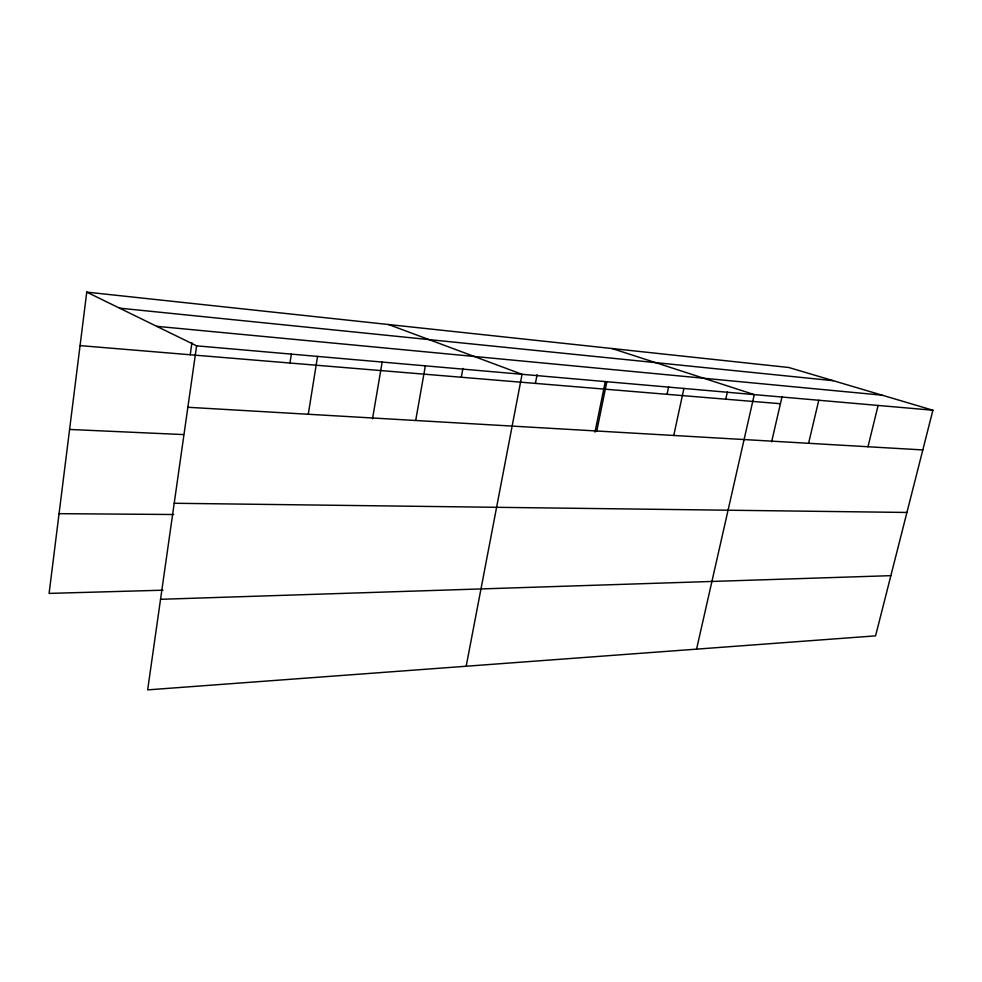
<?xml version="1.0" encoding="UTF-8"?>
<svg xmlns="http://www.w3.org/2000/svg" width="982" height="982" viewBox="0 0 982 982"><rect width="100%" height="100%" fill="white"/><g stroke="black" fill="none" stroke-linecap="round" stroke-linejoin="round"><path stroke-width="1.47" d="M86.747 292.12L196.609 345.836L147.656 689.88L875.576 635.857L932.9 410.231L788.792 367.501L86.747 292.12L49.1 593.398L163 590.194M190.226 354.748L191.907 342.816M289.972 363.033L291.384 353.974M308.274 414.269L317.554 356.417M372.509 418.786L382.243 361.646M415.693 420.492L425.353 365.844M461.307 377.248L462.915 368.434M466.18 666.238L522.056 374.302L388.565 324.526M535.411 383.397L537.105 374.658M594.982 432.129L605.305 381.556M596.774 431.012L606.839 381.716M667.036 394.31L668.644 386.81M673.75 435.48L683.902 388.455M725.772 399.183L727.38 391.965M696.569 649.139L754.274 394.617L612.044 348.524M771.619 441.814L782.089 396.483M808.591 443.299L818.779 400.251M867.978 446.749L878.117 405.443M160.545 599.302L890.87 575.661M59.067 513.672L173.679 514.507M174.207 503.263L906.926 512.457M69.587 429.453L183.524 434.584M187.869 407.272L922.81 449.928M80.058 345.615L780.42 403.725M196.609 345.836L932.9 410.231M156.678 326.319L882.155 395.181M119.509 308.139L833.264 380.685"/></g></svg>
